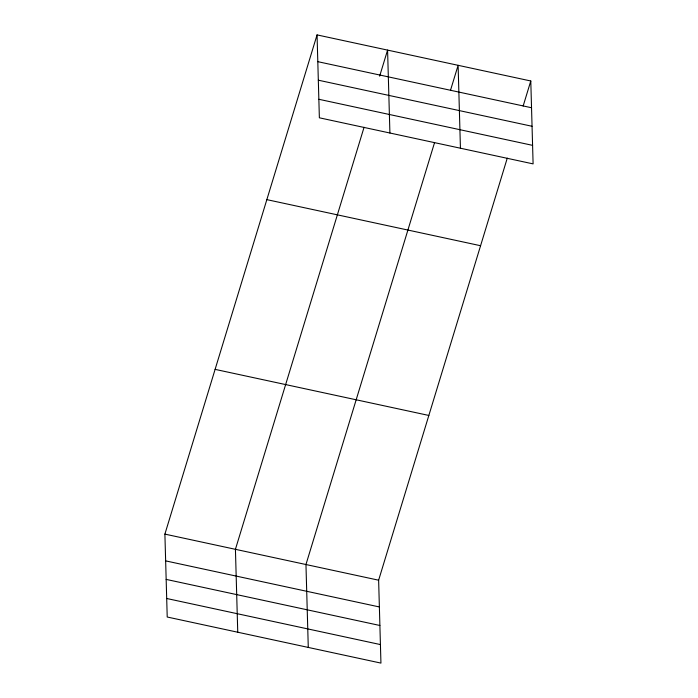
<?xml version="1.0" encoding="UTF-8"?>
<svg xmlns="http://www.w3.org/2000/svg" width="698" height="698" viewBox="0 0 698 698"><rect width="100%" height="100%" fill="white"/><g stroke="black" fill="none" stroke-linecap="round" stroke-linejoin="round"><path stroke-width="1.05" d="M507.272 158.141L378.63 580.195L380.942 663.1L167.215 617.015L164.894 534.11L317.058 34.9L530.785 80.985L533.106 163.89L319.37 117.805L317.058 34.9M364.068 127.263L235.427 549.317L237.748 632.222M379.642 76.169L387.582 50.108L389.903 133.013M434.601 142.471L305.96 564.525L308.28 647.43M450.489 90.339L458.115 65.315L460.436 148.22M523.16 106.009L530.785 80.985M317.799 61.66L531.536 107.745M318.323 80.191L532.05 126.277M318.855 99.282L532.583 145.358M266.845 199.637L480.573 245.722M215.106 369.373L428.842 415.45M164.894 534.11L378.63 580.195M165.644 560.878L379.38 606.955M166.159 579.401L379.895 625.487M166.691 598.491L380.427 644.577"/></g></svg>
